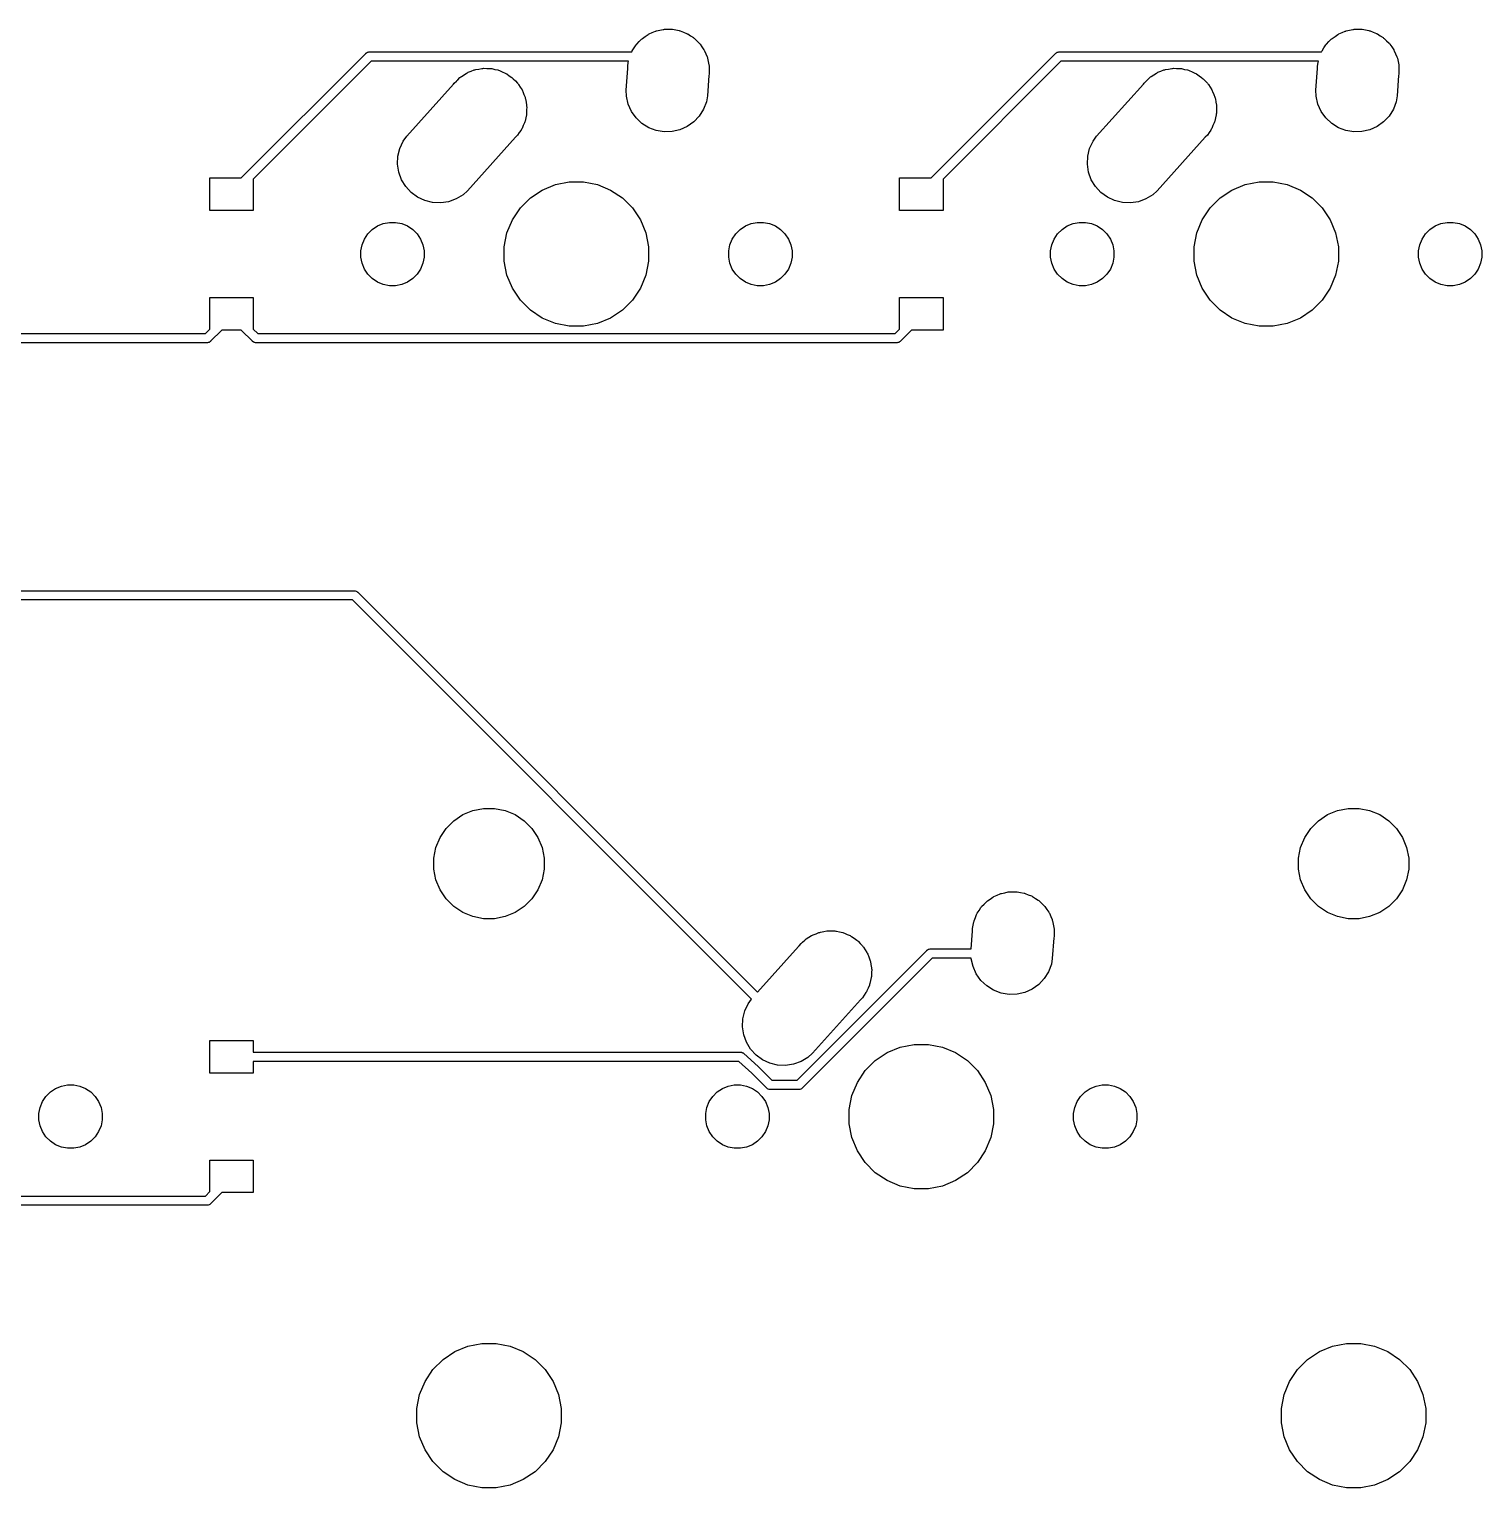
# Model space of a CAD drawing. Extents: x -662 to -203, y -195 to -58.
# Drawn here: x -245.08 to -204.96, y -98.4 to -58.13 of the extents above; entities that cross this region are included whole.
import ezdxf

# ---------------------------------------------------------------- set-up
doc = ezdxf.new("R2010")
doc.units = 0
doc.layers.add('BLACK', color=7, linetype='CONTINUOUS')

msp = doc.modelspace()

# ---------------------------------------------------------------- linework, layer by layer
at = {"layer": 'BLACK', "linetype": 'CONTINUOUS'}
for p, q in [((-228.154, -58.3961), (-228.142, -58.3844)), ((-228.142, -58.3844), (-228.064, -58.332)), ((-228.064, -58.332), (-227.987, -58.2773)), ((-227.987, -58.2773), (-227.972, -58.2705)), ((-227.972, -58.2705), (-227.958, -58.2612)), ((-227.958, -58.2612), (-227.871, -58.2251)), ((-227.871, -58.2251), (-227.785, -58.1865)), ((-227.785, -58.1865), (-227.769, -58.1828)), ((-227.769, -58.1828), (-227.753, -58.1764)), ((-227.753, -58.1764), (-227.661, -58.158)), ((-227.661, -58.158), (-227.569, -58.1369)), ((-227.569, -58.1369), (-227.552, -58.1364)), ((-227.552, -58.1364), (-227.536, -58.1332)), ((-227.536, -58.1332), (-227.442, -58.1332)), ((-227.442, -58.1332), (-227.347, -58.1304)), ((-227.347, -58.1304), (-227.331, -58.1332)), ((-227.331, -58.1332), (-227.314, -58.1332)), ((-227.314, -58.1332), (-227.222, -58.1516)), ((-227.222, -58.1516), (-227.129, -58.1673)), ((-227.129, -58.1673), (-227.113, -58.1732)), ((-227.113, -58.1732), (-227.097, -58.1764)), ((-227.097, -58.1764), (-227.01, -58.2125)), ((-227.01, -58.2125), (-226.922, -58.246)), ((-226.922, -58.246), (-226.908, -58.2549)), ((-226.908, -58.2549), (-226.892, -58.2612)), ((-226.892, -58.2612), (-226.814, -58.3136)), ((-226.814, -58.3136), (-226.734, -58.3637)), ((-226.734, -58.3637), (-226.722, -58.3751)), ((-226.722, -58.3751), (-226.708, -58.3844)), ((-226.708, -58.3844), (-226.641, -58.451)), ((-209.104, -58.3961), (-209.092, -58.3844)), ((-209.092, -58.3844), (-209.014, -58.332)), ((-209.014, -58.332), (-208.937, -58.2773)), ((-208.937, -58.2773), (-208.922, -58.2705)), ((-208.922, -58.2705), (-208.908, -58.2612)), ((-208.908, -58.2612), (-208.821, -58.2251)), ((-208.821, -58.2251), (-208.735, -58.1865)), ((-208.735, -58.1865), (-208.719, -58.1828)), ((-208.719, -58.1828), (-208.703, -58.1764)), ((-208.703, -58.1764), (-208.611, -58.158)), ((-208.611, -58.158), (-208.519, -58.1369)), ((-208.519, -58.1369), (-208.502, -58.1364)), ((-208.502, -58.1364), (-208.486, -58.1332)), ((-208.486, -58.1332), (-208.392, -58.1332)), ((-208.392, -58.1332), (-208.297, -58.1304)), ((-208.297, -58.1304), (-208.281, -58.1332)), ((-208.281, -58.1332), (-208.264, -58.1332)), ((-208.264, -58.1332), (-208.172, -58.1516)), ((-208.172, -58.1516), (-208.079, -58.1673)), ((-208.079, -58.1673), (-208.063, -58.1732)), ((-208.063, -58.1732), (-208.047, -58.1764)), ((-208.047, -58.1764), (-207.96, -58.2125)), ((-207.96, -58.2125), (-207.872, -58.246)), ((-207.872, -58.246), (-207.858, -58.2549)), ((-207.858, -58.2549), (-207.842, -58.2612)), ((-207.842, -58.2612), (-207.764, -58.3136)), ((-207.764, -58.3136), (-207.684, -58.3637)), ((-207.684, -58.3637), (-207.672, -58.3751)), ((-207.672, -58.3751), (-207.658, -58.3844)), ((-207.658, -58.3844), (-207.591, -58.451)), ((-235.778, -58.796), (-235.759, -58.7801)), ((-235.759, -58.7801), (-235.737, -58.7683)), ((-235.737, -58.7683), (-235.713, -58.761)), ((-235.713, -58.761), (-235.694, -58.7592)), ((-235.694, -58.7592), (-235.688, -58.7586)), ((-235.694, -58.7592), (-235.694, -58.7592)), ((-235.688, -58.7586), (-235.682, -58.7592)), ((-235.682, -58.7592), (-228.439, -58.7592)), ((-228.439, -58.7592), (-228.437, -58.7548)), ((-228.437, -58.7548), (-228.429, -58.7407)), ((-228.429, -58.7407), (-228.422, -58.7253)), ((-228.422, -58.7253), (-228.37, -58.6469)), ((-228.37, -58.6469), (-228.32, -58.567)), ((-228.32, -58.567), (-228.308, -58.5549)), ((-228.308, -58.5549), (-228.299, -58.5411)), ((-228.299, -58.5411), (-228.232, -58.4744)), ((-228.232, -58.4744), (-228.168, -58.4058)), ((-228.168, -58.4058), (-228.154, -58.3961)), ((-226.641, -58.451), (-226.573, -58.5157)), ((-226.573, -58.5157), (-226.563, -58.5293)), ((-226.563, -58.5293), (-226.551, -58.5411)), ((-226.551, -58.5411), (-226.499, -58.6195)), ((-226.499, -58.6195), (-226.444, -58.6963)), ((-226.444, -58.6963), (-226.438, -58.7115)), ((-226.438, -58.7115), (-226.428, -58.7253)), ((-226.428, -58.7253), (-226.392, -58.8125)), ((-216.728, -58.796), (-216.709, -58.7801)), ((-216.709, -58.7801), (-216.687, -58.7683)), ((-216.687, -58.7683), (-216.663, -58.761)), ((-216.663, -58.761), (-216.644, -58.7592)), ((-216.644, -58.7592), (-216.638, -58.7586)), ((-216.644, -58.7592), (-216.644, -58.7592)), ((-216.638, -58.7586), (-216.632, -58.7592)), ((-216.632, -58.7592), (-209.389, -58.7592)), ((-209.389, -58.7592), (-209.387, -58.7548)), ((-209.387, -58.7548), (-209.379, -58.7407)), ((-209.379, -58.7407), (-209.372, -58.7253)), ((-209.372, -58.7253), (-209.32, -58.6469)), ((-209.32, -58.6469), (-209.27, -58.567)), ((-209.27, -58.567), (-209.258, -58.5549)), ((-209.258, -58.5549), (-209.249, -58.5411)), ((-209.249, -58.5411), (-209.182, -58.4744)), ((-209.182, -58.4744), (-209.118, -58.4058)), ((-209.118, -58.4058), (-209.104, -58.3961)), ((-207.591, -58.451), (-207.523, -58.5157)), ((-207.523, -58.5157), (-207.513, -58.5293)), ((-207.513, -58.5293), (-207.501, -58.5411)), ((-207.501, -58.5411), (-207.449, -58.6195)), ((-207.449, -58.6195), (-207.394, -58.6963)), ((-207.394, -58.6963), (-207.388, -58.7115)), ((-207.388, -58.7115), (-207.378, -58.7253)), ((-207.378, -58.7253), (-207.342, -58.8125)), ((-239.22, -62.2382), (-235.782, -58.8008)), ((-235.636, -59.0132), (-238.89, -62.2678)), ((-235.782, -58.8008), (-235.778, -58.796)), ((-228.525, -59.0132), (-235.636, -59.0132)), ((-228.55, -59.1474), (-228.532, -59.0549)), ((-228.55, -59.2195), (-228.55, -59.1474)), ((-228.532, -59.0549), (-228.525, -59.0132)), ((-226.392, -58.8125), (-226.354, -58.8985)), ((-226.354, -58.8985), (-226.35, -58.9147)), ((-226.35, -58.9147), (-226.343, -58.93)), ((-226.343, -58.93), (-226.325, -59.0226)), ((-226.325, -59.0226), (-226.304, -59.1145)), ((-226.304, -59.1145), (-226.303, -59.1311)), ((-226.303, -59.1311), (-226.3, -59.1474)), ((-226.3, -59.1474), (-226.3, -59.2417)), ((-220.17, -62.2382), (-216.732, -58.8008)), ((-216.586, -59.0132), (-219.84, -62.2678)), ((-216.732, -58.8008), (-216.728, -58.796)), ((-209.475, -59.0132), (-216.586, -59.0132)), ((-209.5, -59.1474), (-209.482, -59.0549)), ((-209.5, -59.2195), (-209.5, -59.1474)), ((-209.482, -59.0549), (-209.475, -59.0132)), ((-207.342, -58.8125), (-207.304, -58.8985)), ((-207.304, -58.8985), (-207.3, -58.9147)), ((-207.3, -58.9147), (-207.293, -58.93)), ((-207.293, -58.93), (-207.275, -59.0226)), ((-207.275, -59.0226), (-207.254, -59.1145)), ((-207.254, -59.1145), (-207.253, -59.1311)), ((-207.253, -59.1311), (-207.25, -59.1474)), ((-207.25, -59.1474), (-207.25, -59.2417)), ((-233.339, -59.6211), (-233.282, -59.5642)), ((-233.282, -59.5642), (-233.266, -59.5457)), ((-233.266, -59.5457), (-233.243, -59.5252)), ((-233.243, -59.5252), (-233.182, -59.4644)), ((-233.182, -59.4644), (-233.162, -59.4505)), ((-233.162, -59.4505), (-233.143, -59.4336)), ((-233.143, -59.4336), (-233.07, -59.389)), ((-233.07, -59.389), (-232.998, -59.3412)), ((-232.998, -59.3412), (-232.975, -59.3317)), ((-232.975, -59.3317), (-232.954, -59.3187)), ((-232.954, -59.3187), (-232.873, -59.2894)), ((-232.873, -59.2894), (-232.793, -59.2564)), ((-232.793, -59.2564), (-232.769, -59.2516)), ((-232.769, -59.2516), (-232.745, -59.243)), ((-232.745, -59.243), (-232.66, -59.23)), ((-232.66, -59.23), (-232.576, -59.2132)), ((-232.576, -59.2132), (-232.551, -59.2132)), ((-232.551, -59.2132), (-232.526, -59.2094)), ((-232.526, -59.2094), (-232.44, -59.2132)), ((-232.44, -59.2132), (-232.354, -59.2132)), ((-232.354, -59.2132), (-232.33, -59.2181)), ((-232.33, -59.2181), (-232.305, -59.2192)), ((-232.305, -59.2192), (-232.221, -59.2397)), ((-232.221, -59.2397), (-232.137, -59.2564)), ((-232.137, -59.2564), (-232.114, -59.266)), ((-232.114, -59.266), (-232.09, -59.2719)), ((-232.09, -59.2719), (-232.012, -59.3083)), ((-232.012, -59.3083), (-231.932, -59.3412)), ((-231.932, -59.3412), (-231.912, -59.3551)), ((-231.912, -59.3551), (-231.889, -59.3657)), ((-231.889, -59.3657), (-231.82, -59.4166)), ((-231.82, -59.4166), (-231.748, -59.4644)), ((-231.748, -59.4644), (-231.73, -59.482)), ((-231.73, -59.482), (-231.71, -59.4968)), ((-231.71, -59.4968), (-231.652, -59.5603)), ((-231.652, -59.5603), (-231.591, -59.6211)), ((-228.591, -59.8159), (-228.55, -59.2195)), ((-226.308, -59.4072), (-226.347, -59.9707)), ((-226.3, -59.369), (-226.308, -59.4072)), ((-226.3, -59.2417), (-226.299, -59.2805)), ((-226.299, -59.2805), (-226.3, -59.2969)), ((-226.3, -59.2969), (-226.3, -59.369)), ((-214.289, -59.6211), (-214.232, -59.5642)), ((-214.232, -59.5642), (-214.216, -59.5457)), ((-214.216, -59.5457), (-214.193, -59.5252)), ((-214.193, -59.5252), (-214.132, -59.4644)), ((-214.132, -59.4644), (-214.112, -59.4505)), ((-214.112, -59.4505), (-214.093, -59.4336)), ((-214.093, -59.4336), (-214.02, -59.389)), ((-214.02, -59.389), (-213.948, -59.3412)), ((-213.948, -59.3412), (-213.925, -59.3317)), ((-213.925, -59.3317), (-213.904, -59.3187)), ((-213.904, -59.3187), (-213.823, -59.2894)), ((-213.823, -59.2894), (-213.743, -59.2564)), ((-213.743, -59.2564), (-213.719, -59.2516)), ((-213.719, -59.2516), (-213.695, -59.243)), ((-213.695, -59.243), (-213.61, -59.23)), ((-213.61, -59.23), (-213.526, -59.2132)), ((-213.526, -59.2132), (-213.501, -59.2132)), ((-213.501, -59.2132), (-213.476, -59.2094)), ((-213.476, -59.2094), (-213.39, -59.2132)), ((-213.39, -59.2132), (-213.304, -59.2132)), ((-213.304, -59.2132), (-213.28, -59.2181)), ((-213.28, -59.2181), (-213.255, -59.2192)), ((-213.255, -59.2192), (-213.171, -59.2397)), ((-213.171, -59.2397), (-213.087, -59.2564)), ((-213.087, -59.2564), (-213.064, -59.266)), ((-213.064, -59.266), (-213.04, -59.2719)), ((-213.04, -59.2719), (-212.962, -59.3083)), ((-212.962, -59.3083), (-212.882, -59.3412)), ((-212.882, -59.3412), (-212.862, -59.3551)), ((-212.862, -59.3551), (-212.839, -59.3657)), ((-212.839, -59.3657), (-212.77, -59.4166)), ((-212.77, -59.4166), (-212.698, -59.4644)), ((-212.698, -59.4644), (-212.68, -59.482)), ((-212.68, -59.482), (-212.66, -59.4968)), ((-212.66, -59.4968), (-212.602, -59.5603)), ((-212.602, -59.5603), (-212.541, -59.6211)), ((-209.541, -59.8159), (-209.5, -59.2195)), ((-207.258, -59.4072), (-207.297, -59.9707)), ((-207.25, -59.369), (-207.258, -59.4072)), ((-207.25, -59.2417), (-207.249, -59.2805)), ((-207.249, -59.2805), (-207.25, -59.2969)), ((-207.25, -59.2969), (-207.25, -59.369)), ((-234.65, -61.088), (-233.356, -59.6465)), ((-233.356, -59.6465), (-233.339, -59.6211)), ((-231.591, -59.6211), (-231.578, -59.6418)), ((-231.578, -59.6418), (-231.561, -59.6603)), ((-231.561, -59.6603), (-231.516, -59.7338)), ((-231.516, -59.7338), (-231.468, -59.8053)), ((-231.468, -59.8053), (-231.459, -59.8284)), ((-231.459, -59.8284), (-231.446, -59.8498)), ((-231.446, -59.8498), (-231.416, -59.9306)), ((-231.416, -59.9306), (-231.383, -60.01)), ((-228.587, -59.9819), (-228.591, -59.8159)), ((-228.537, -60.1979), (-228.587, -59.9819)), ((-226.347, -59.9707), (-226.374, -60.1345)), ((-215.6, -61.088), (-214.306, -59.6465)), ((-214.306, -59.6465), (-214.289, -59.6211)), ((-212.541, -59.6211), (-212.528, -59.6418)), ((-212.528, -59.6418), (-212.511, -59.6603)), ((-212.511, -59.6603), (-212.466, -59.7338)), ((-212.466, -59.7338), (-212.418, -59.8053)), ((-212.418, -59.8053), (-212.409, -59.8284)), ((-212.409, -59.8284), (-212.396, -59.8498)), ((-212.396, -59.8498), (-212.366, -59.9306)), ((-212.366, -59.9306), (-212.333, -60.01)), ((-209.537, -59.9819), (-209.541, -59.8159)), ((-209.487, -60.1979), (-209.537, -59.9819)), ((-207.297, -59.9707), (-207.324, -60.1345)), ((-231.383, -60.01), (-231.379, -60.0345)), ((-231.379, -60.0345), (-231.37, -60.058)), ((-231.37, -60.058), (-231.357, -60.1431)), ((-231.357, -60.1431), (-231.34, -60.2274)), ((-231.34, -60.2274), (-231.34, -60.2524)), ((-231.34, -60.2524), (-231.336, -60.2771)), ((-231.336, -60.2771), (-231.34, -60.363)), ((-231.34, -60.363), (-231.34, -60.449)), ((-228.446, -60.4001), (-228.537, -60.1979)), ((-228.318, -60.5807), (-228.446, -60.4001)), ((-226.453, -60.3416), (-226.571, -60.5294)), ((-226.374, -60.1345), (-226.453, -60.3416)), ((-212.333, -60.01), (-212.329, -60.0345)), ((-212.329, -60.0345), (-212.32, -60.058)), ((-212.32, -60.058), (-212.307, -60.1431)), ((-212.307, -60.1431), (-212.29, -60.2274)), ((-212.29, -60.2274), (-212.29, -60.2524)), ((-212.29, -60.2524), (-212.286, -60.2771)), ((-212.286, -60.2771), (-212.29, -60.363)), ((-212.29, -60.363), (-212.29, -60.449)), ((-209.396, -60.4001), (-209.487, -60.1979)), ((-209.268, -60.5807), (-209.396, -60.4001)), ((-207.403, -60.3416), (-207.521, -60.5294)), ((-207.324, -60.1345), (-207.403, -60.3416)), ((-231.435, -60.7917), (-231.468, -60.8711)), ((-231.399, -60.7137), (-231.435, -60.7917)), ((-231.393, -60.6894), (-231.399, -60.7137)), ((-231.383, -60.6663), (-231.393, -60.6894)), ((-231.367, -60.582), (-231.383, -60.6663)), ((-231.346, -60.4985), (-231.367, -60.582)), ((-231.345, -60.4735), (-231.346, -60.4985)), ((-231.34, -60.449), (-231.345, -60.4735)), ((-228.156, -60.7327), (-228.318, -60.5807)), ((-227.969, -60.8504), (-228.156, -60.7327)), ((-226.723, -60.6906), (-226.903, -60.8191)), ((-226.571, -60.5294), (-226.723, -60.6906)), ((-212.385, -60.7917), (-212.418, -60.8711)), ((-212.349, -60.7137), (-212.385, -60.7917)), ((-212.343, -60.6894), (-212.349, -60.7137)), ((-212.333, -60.6663), (-212.343, -60.6894)), ((-212.317, -60.582), (-212.333, -60.6663)), ((-212.296, -60.4985), (-212.317, -60.582)), ((-212.295, -60.4735), (-212.296, -60.4985)), ((-212.29, -60.449), (-212.295, -60.4735)), ((-209.106, -60.7327), (-209.268, -60.5807)), ((-208.919, -60.8504), (-209.106, -60.7327)), ((-207.673, -60.6906), (-207.853, -60.8191)), ((-207.521, -60.5294), (-207.673, -60.6906)), ((-234.748, -61.2219), (-234.65, -61.088)), ((-231.648, -61.1121), (-232.975, -62.5907)), ((-231.591, -61.0553), (-231.648, -61.1121)), ((-231.544, -60.9839), (-231.591, -61.0553)), ((-231.493, -60.9145), (-231.544, -60.9839)), ((-231.482, -60.8918), (-231.493, -60.9145)), ((-231.468, -60.8711), (-231.482, -60.8918)), ((-227.762, -60.9291), (-227.969, -60.8504)), ((-227.543, -60.966), (-227.762, -60.9291)), ((-227.322, -60.9595), (-227.543, -60.966)), ((-227.106, -60.9099), (-227.322, -60.9595)), ((-226.903, -60.8191), (-227.106, -60.9099)), ((-215.698, -61.2219), (-215.6, -61.088)), ((-212.598, -61.1121), (-213.925, -62.5907)), ((-212.541, -61.0553), (-212.598, -61.1121)), ((-212.494, -60.9839), (-212.541, -61.0553)), ((-212.443, -60.9145), (-212.494, -60.9839)), ((-212.432, -60.8918), (-212.443, -60.9145)), ((-212.418, -60.8711), (-212.432, -60.8918)), ((-208.712, -60.9291), (-208.919, -60.8504)), ((-208.493, -60.966), (-208.712, -60.9291)), ((-208.272, -60.9595), (-208.493, -60.966)), ((-208.056, -60.9099), (-208.272, -60.9595)), ((-207.853, -60.8191), (-208.056, -60.9099)), ((-234.894, -61.6379), (-234.842, -61.4227)), ((-234.842, -61.4227), (-234.748, -61.2219)), ((-215.844, -61.6379), (-215.792, -61.4227)), ((-215.792, -61.4227), (-215.698, -61.2219)), ((-234.904, -61.8593), (-234.894, -61.6379)), ((-234.87, -62.0784), (-234.904, -61.8593)), ((-215.854, -61.8593), (-215.844, -61.6379)), ((-215.82, -62.0784), (-215.854, -61.8593)), ((-240.09, -63.1382), (-240.09, -62.2382)), ((-240.09, -62.2382), (-239.22, -62.2382)), ((-238.89, -62.2678), (-238.89, -63.1382)), ((-234.795, -62.2866), (-234.87, -62.0784)), ((-234.68, -62.4761), (-234.795, -62.2866)), ((-230.547, -62.4209), (-230.162, -62.3443)), ((-230.162, -62.3443), (-229.769, -62.3443)), ((-229.769, -62.3443), (-229.384, -62.4209)), ((-221.04, -63.1382), (-221.04, -62.2382)), ((-221.04, -62.2382), (-220.17, -62.2382)), ((-219.84, -62.2678), (-219.84, -63.1382)), ((-215.745, -62.2866), (-215.82, -62.0784)), ((-215.63, -62.4761), (-215.745, -62.2866)), ((-211.497, -62.4209), (-211.112, -62.3443)), ((-211.112, -62.3443), (-210.719, -62.3443)), ((-210.719, -62.3443), (-210.334, -62.4209)), ((-234.53, -62.6396), (-234.68, -62.4761)), ((-234.352, -62.7707), (-234.53, -62.6396)), ((-234.151, -62.8645), (-234.352, -62.7707)), ((-233.287, -62.8177), (-233.495, -62.8934)), ((-233.097, -62.7028), (-233.287, -62.8177)), ((-232.975, -62.5907), (-233.097, -62.7028)), ((-231.514, -63.0672), (-231.236, -62.7894)), ((-231.236, -62.7894), (-230.91, -62.5712)), ((-230.91, -62.5712), (-230.547, -62.4209)), ((-229.384, -62.4209), (-229.021, -62.5712)), ((-229.021, -62.5712), (-228.694, -62.7894)), ((-228.694, -62.7894), (-228.416, -63.0672)), ((-215.48, -62.6396), (-215.63, -62.4761)), ((-215.302, -62.7707), (-215.48, -62.6396)), ((-215.101, -62.8645), (-215.302, -62.7707)), ((-214.237, -62.8177), (-214.445, -62.8934)), ((-214.047, -62.7028), (-214.237, -62.8177)), ((-213.925, -62.5907), (-214.047, -62.7028)), ((-212.464, -63.0672), (-212.186, -62.7894)), ((-212.186, -62.7894), (-211.86, -62.5712)), ((-211.86, -62.5712), (-211.497, -62.4209)), ((-210.334, -62.4209), (-209.971, -62.5712)), ((-209.971, -62.5712), (-209.644, -62.7894)), ((-209.644, -62.7894), (-209.366, -63.0672)), ((-238.89, -63.1382), (-240.09, -63.1382)), ((-233.936, -62.9172), (-234.151, -62.8645)), ((-233.714, -62.927), (-233.936, -62.9172)), ((-233.495, -62.8934), (-233.714, -62.927)), ((-231.732, -63.3937), (-231.514, -63.0672)), ((-228.416, -63.0672), (-228.198, -63.3937)), ((-219.84, -63.1382), (-221.04, -63.1382)), ((-214.886, -62.9172), (-215.101, -62.8645)), ((-214.664, -62.927), (-214.886, -62.9172)), ((-214.445, -62.8934), (-214.664, -62.927)), ((-212.682, -63.3937), (-212.464, -63.0672)), ((-209.366, -63.0672), (-209.148, -63.3937)), ((-235.603, -63.6585), (-235.46, -63.5628)), ((-235.46, -63.5628), (-235.3, -63.4968)), ((-235.3, -63.4968), (-235.131, -63.4632)), ((-235.131, -63.4632), (-234.959, -63.4632)), ((-234.959, -63.4632), (-234.79, -63.4968)), ((-234.79, -63.4968), (-234.631, -63.5628)), ((-234.631, -63.5628), (-234.487, -63.6585)), ((-231.883, -63.7566), (-231.732, -63.3937)), ((-228.198, -63.3937), (-228.048, -63.7566)), ((-225.443, -63.6585), (-225.3, -63.5628)), ((-225.3, -63.5628), (-225.14, -63.4968)), ((-225.14, -63.4968), (-224.971, -63.4632)), ((-224.971, -63.4632), (-224.799, -63.4632)), ((-224.799, -63.4632), (-224.63, -63.4968)), ((-224.63, -63.4968), (-224.471, -63.5628)), ((-224.471, -63.5628), (-224.327, -63.6585)), ((-216.553, -63.6585), (-216.41, -63.5628)), ((-216.41, -63.5628), (-216.25, -63.4968)), ((-216.25, -63.4968), (-216.081, -63.4632)), ((-216.081, -63.4632), (-215.909, -63.4632)), ((-215.909, -63.4632), (-215.74, -63.4968)), ((-215.74, -63.4968), (-215.581, -63.5628)), ((-215.581, -63.5628), (-215.437, -63.6585)), ((-212.833, -63.7566), (-212.682, -63.3937)), ((-209.148, -63.3937), (-208.998, -63.7566)), ((-206.393, -63.6585), (-206.25, -63.5628)), ((-206.25, -63.5628), (-206.09, -63.4968)), ((-206.09, -63.4968), (-205.921, -63.4632)), ((-205.921, -63.4632), (-205.749, -63.4632)), ((-205.749, -63.4632), (-205.58, -63.4968)), ((-205.58, -63.4968), (-205.421, -63.5628)), ((-205.421, -63.5628), (-205.277, -63.6585)), ((-235.887, -64.083), (-235.821, -63.9237)), ((-235.821, -63.9237), (-235.725, -63.7804)), ((-235.725, -63.7804), (-235.603, -63.6585)), ((-234.487, -63.6585), (-234.366, -63.7804)), ((-234.366, -63.7804), (-234.27, -63.9237)), ((-234.27, -63.9237), (-234.204, -64.083)), ((-231.959, -64.1418), (-231.883, -63.7566)), ((-228.048, -63.7566), (-227.971, -64.1418)), ((-225.727, -64.083), (-225.661, -63.9237)), ((-225.661, -63.9237), (-225.565, -63.7804)), ((-225.565, -63.7804), (-225.443, -63.6585)), ((-224.327, -63.6585), (-224.206, -63.7804)), ((-224.206, -63.7804), (-224.11, -63.9237)), ((-224.11, -63.9237), (-224.044, -64.083)), ((-216.837, -64.083), (-216.771, -63.9237)), ((-216.771, -63.9237), (-216.675, -63.7804)), ((-216.675, -63.7804), (-216.553, -63.6585)), ((-215.437, -63.6585), (-215.316, -63.7804)), ((-215.316, -63.7804), (-215.22, -63.9237)), ((-215.22, -63.9237), (-215.154, -64.083)), ((-212.909, -64.1418), (-212.833, -63.7566)), ((-208.998, -63.7566), (-208.921, -64.1418)), ((-206.677, -64.083), (-206.611, -63.9237)), ((-206.611, -63.9237), (-206.515, -63.7804)), ((-206.515, -63.7804), (-206.393, -63.6585)), ((-205.277, -63.6585), (-205.156, -63.7804)), ((-205.156, -63.7804), (-205.06, -63.9237)), ((-205.06, -63.9237), (-204.994, -64.083)), ((-235.92, -64.252), (-235.887, -64.083)), ((-235.92, -64.4244), (-235.92, -64.252)), ((-235.887, -64.5934), (-235.92, -64.4244)), ((-234.204, -64.083), (-234.17, -64.252)), ((-234.17, -64.4244), (-234.204, -64.5934)), ((-234.17, -64.252), (-234.17, -64.4244)), ((-231.959, -64.5346), (-231.959, -64.1418)), ((-227.971, -64.1418), (-227.971, -64.5346)), ((-225.76, -64.252), (-225.727, -64.083)), ((-225.76, -64.4244), (-225.76, -64.252)), ((-225.727, -64.5934), (-225.76, -64.4244)), ((-224.044, -64.083), (-224.01, -64.252)), ((-224.01, -64.4244), (-224.044, -64.5934)), ((-224.01, -64.252), (-224.01, -64.4244)), ((-216.87, -64.252), (-216.837, -64.083)), ((-216.87, -64.4244), (-216.87, -64.252)), ((-216.837, -64.5934), (-216.87, -64.4244)), ((-215.154, -64.083), (-215.12, -64.252)), ((-215.12, -64.4244), (-215.154, -64.5934)), ((-215.12, -64.252), (-215.12, -64.4244)), ((-212.909, -64.5346), (-212.909, -64.1418)), ((-208.921, -64.1418), (-208.921, -64.5346)), ((-206.71, -64.252), (-206.677, -64.083)), ((-206.71, -64.4244), (-206.71, -64.252)), ((-206.677, -64.5934), (-206.71, -64.4244)), ((-204.994, -64.083), (-204.96, -64.252)), ((-204.96, -64.4244), (-204.994, -64.5934)), ((-204.96, -64.252), (-204.96, -64.4244)), ((-235.821, -64.7527), (-235.887, -64.5934)), ((-235.725, -64.896), (-235.821, -64.7527)), ((-234.27, -64.7527), (-234.366, -64.896)), ((-234.204, -64.5934), (-234.27, -64.7527)), ((-231.883, -64.9198), (-231.959, -64.5346)), ((-227.971, -64.5346), (-228.048, -64.9198)), ((-225.661, -64.7527), (-225.727, -64.5934)), ((-225.565, -64.896), (-225.661, -64.7527)), ((-224.11, -64.7527), (-224.206, -64.896)), ((-224.044, -64.5934), (-224.11, -64.7527)), ((-216.771, -64.7527), (-216.837, -64.5934)), ((-216.675, -64.896), (-216.771, -64.7527)), ((-215.22, -64.7527), (-215.316, -64.896)), ((-215.154, -64.5934), (-215.22, -64.7527)), ((-212.833, -64.9198), (-212.909, -64.5346)), ((-208.921, -64.5346), (-208.998, -64.9198)), ((-206.611, -64.7527), (-206.677, -64.5934)), ((-206.515, -64.896), (-206.611, -64.7527)), ((-205.06, -64.7527), (-205.156, -64.896)), ((-204.994, -64.5934), (-205.06, -64.7527)), ((-235.603, -65.0179), (-235.725, -64.896)), ((-235.46, -65.1136), (-235.603, -65.0179)), ((-235.3, -65.1796), (-235.46, -65.1136)), ((-235.131, -65.2132), (-235.3, -65.1796)), ((-234.959, -65.2132), (-235.131, -65.2132)), ((-234.79, -65.1796), (-234.959, -65.2132)), ((-234.631, -65.1136), (-234.79, -65.1796)), ((-234.487, -65.0179), (-234.631, -65.1136)), ((-234.366, -64.896), (-234.487, -65.0179)), ((-231.732, -65.2827), (-231.883, -64.9198)), ((-228.048, -64.9198), (-228.198, -65.2827)), ((-225.443, -65.0179), (-225.565, -64.896)), ((-225.3, -65.1136), (-225.443, -65.0179)), ((-225.14, -65.1796), (-225.3, -65.1136)), ((-224.971, -65.2132), (-225.14, -65.1796)), ((-224.799, -65.2132), (-224.971, -65.2132)), ((-224.63, -65.1796), (-224.799, -65.2132)), ((-224.471, -65.1136), (-224.63, -65.1796)), ((-224.327, -65.0179), (-224.471, -65.1136)), ((-224.206, -64.896), (-224.327, -65.0179)), ((-216.553, -65.0179), (-216.675, -64.896)), ((-216.41, -65.1136), (-216.553, -65.0179)), ((-216.25, -65.1796), (-216.41, -65.1136)), ((-216.081, -65.2132), (-216.25, -65.1796)), ((-215.909, -65.2132), (-216.081, -65.2132)), ((-215.74, -65.1796), (-215.909, -65.2132)), ((-215.581, -65.1136), (-215.74, -65.1796)), ((-215.437, -65.0179), (-215.581, -65.1136)), ((-215.316, -64.896), (-215.437, -65.0179)), ((-212.682, -65.2827), (-212.833, -64.9198)), ((-208.998, -64.9198), (-209.148, -65.2827)), ((-206.393, -65.0179), (-206.515, -64.896)), ((-206.25, -65.1136), (-206.393, -65.0179)), ((-206.09, -65.1796), (-206.25, -65.1136)), ((-205.921, -65.2132), (-206.09, -65.1796)), ((-205.749, -65.2132), (-205.921, -65.2132)), ((-205.58, -65.1796), (-205.749, -65.2132)), ((-205.421, -65.1136), (-205.58, -65.1796)), ((-205.277, -65.0179), (-205.421, -65.1136)), ((-205.156, -64.896), (-205.277, -65.0179)), ((-240.09, -66.4086), (-240.09, -65.5382)), ((-240.09, -65.5382), (-238.89, -65.5382)), ((-238.89, -65.5382), (-238.89, -66.4086)), ((-231.514, -65.6092), (-231.732, -65.2827)), ((-231.236, -65.887), (-231.514, -65.6092)), ((-228.416, -65.6092), (-228.694, -65.887)), ((-228.198, -65.2827), (-228.416, -65.6092)), ((-221.04, -66.4086), (-221.04, -65.5382)), ((-221.04, -65.5382), (-219.84, -65.5382)), ((-219.84, -65.5382), (-219.84, -66.4382)), ((-212.464, -65.6092), (-212.682, -65.2827)), ((-212.186, -65.887), (-212.464, -65.6092)), ((-209.366, -65.6092), (-209.644, -65.887)), ((-209.148, -65.2827), (-209.366, -65.6092)), ((-230.91, -66.1052), (-231.236, -65.887)), ((-228.694, -65.887), (-229.021, -66.1052)), ((-211.86, -66.1052), (-212.186, -65.887)), ((-209.644, -65.887), (-209.971, -66.1052)), ((-240.214, -66.5321), (-240.09, -66.4086)), ((-239.761, -66.4382), (-240.067, -66.7445)), ((-239.22, -66.4382), (-239.761, -66.4382)), ((-238.914, -66.7445), (-239.22, -66.4382)), ((-238.89, -66.4086), (-238.767, -66.5321)), ((-230.547, -66.2555), (-230.91, -66.1052)), ((-230.162, -66.3321), (-230.547, -66.2555)), ((-229.769, -66.3321), (-230.162, -66.3321)), ((-229.384, -66.2555), (-229.769, -66.3321)), ((-229.021, -66.1052), (-229.384, -66.2555)), ((-221.164, -66.5321), (-221.04, -66.4086)), ((-220.711, -66.4382), (-221.017, -66.7445)), ((-219.84, -66.4382), (-220.711, -66.4382)), ((-211.497, -66.2555), (-211.86, -66.1052)), ((-211.112, -66.3321), (-211.497, -66.2555)), ((-210.719, -66.3321), (-211.112, -66.3321)), ((-210.334, -66.2555), (-210.719, -66.3321)), ((-209.971, -66.1052), (-210.334, -66.2555)), ((-240.167, -66.7861), (-276.913, -66.7861)), ((-276.867, -66.5321), (-240.214, -66.5321)), ((-240.161, -66.7867), (-240.167, -66.7861)), ((-240.155, -66.7861), (-240.161, -66.7867)), ((-240.136, -66.7843), (-240.155, -66.7861)), ((-240.112, -66.777), (-240.136, -66.7843)), ((-240.09, -66.7652), (-240.112, -66.777)), ((-240.071, -66.7493), (-240.09, -66.7652)), ((-240.067, -66.7445), (-240.071, -66.7493)), ((-238.91, -66.7493), (-238.914, -66.7445)), ((-238.89, -66.7652), (-238.91, -66.7493)), ((-238.868, -66.777), (-238.89, -66.7652)), ((-238.844, -66.7843), (-238.868, -66.777)), ((-238.826, -66.7861), (-238.844, -66.7843)), ((-238.819, -66.7867), (-238.826, -66.7861)), ((-238.826, -66.7861), (-238.826, -66.7861)), ((-238.813, -66.7861), (-238.819, -66.7867)), ((-221.117, -66.7861), (-238.813, -66.7861)), ((-238.767, -66.5321), (-221.164, -66.5321)), ((-221.111, -66.7867), (-221.117, -66.7861)), ((-221.105, -66.7861), (-221.111, -66.7867)), ((-221.086, -66.7843), (-221.105, -66.7861)), ((-221.062, -66.777), (-221.086, -66.7843)), ((-221.04, -66.7652), (-221.062, -66.777)), ((-221.021, -66.7493), (-221.04, -66.7652)), ((-221.017, -66.7445), (-221.021, -66.7493)), ((-296.64, -73.6346), (-236.106, -73.6346)), ((-236.106, -73.6346), (-236.099, -73.634)), ((-236.099, -73.634), (-236.093, -73.6346)), ((-236.093, -73.6346), (-236.074, -73.6364)), ((-236.074, -73.6364), (-236.051, -73.6437)), ((-236.051, -73.6437), (-236.028, -73.6555)), ((-236.028, -73.6555), (-236.009, -73.6714)), ((-236.009, -73.6714), (-236.005, -73.6762)), ((-236.005, -73.6762), (-224.962, -84.7194)), ((-236.152, -73.8886), (-296.594, -73.8886)), ((-225.131, -84.9095), (-236.152, -73.8886)), ((-233.1, -79.8151), (-232.823, -79.7003)), ((-232.823, -79.7003), (-232.528, -79.6417)), ((-232.528, -79.6417), (-232.228, -79.6417)), ((-232.228, -79.6417), (-231.934, -79.7003)), ((-231.934, -79.7003), (-231.656, -79.8151)), ((-209.224, -79.8151), (-208.947, -79.7003)), ((-208.947, -79.7003), (-208.652, -79.6417)), ((-208.652, -79.6417), (-208.352, -79.6417)), ((-208.352, -79.6417), (-208.058, -79.7003)), ((-208.058, -79.7003), (-207.78, -79.8151)), ((-233.562, -80.1942), (-233.35, -79.9819)), ((-233.35, -79.9819), (-233.1, -79.8151)), ((-231.656, -79.8151), (-231.407, -79.9819)), ((-231.407, -79.9819), (-231.194, -80.1942)), ((-209.686, -80.1942), (-209.474, -79.9819)), ((-209.474, -79.9819), (-209.224, -79.8151)), ((-207.78, -79.8151), (-207.531, -79.9819)), ((-207.531, -79.9819), (-207.318, -80.1942)), ((-233.844, -80.7212), (-233.729, -80.4438)), ((-233.729, -80.4438), (-233.562, -80.1942)), ((-231.194, -80.1942), (-231.028, -80.4438)), ((-231.028, -80.4438), (-230.913, -80.7212)), ((-209.968, -80.7212), (-209.853, -80.4438)), ((-209.853, -80.4438), (-209.686, -80.1942)), ((-207.318, -80.1942), (-207.152, -80.4438)), ((-207.152, -80.4438), (-207.037, -80.7212)), ((-233.902, -81.0156), (-233.844, -80.7212)), ((-230.913, -80.7212), (-230.854, -81.0156)), ((-210.026, -81.0156), (-209.968, -80.7212)), ((-207.037, -80.7212), (-206.978, -81.0156)), ((-233.902, -81.3158), (-233.902, -81.0156)), ((-233.844, -81.6102), (-233.902, -81.3158)), ((-230.854, -81.3158), (-230.913, -81.6102)), ((-230.854, -81.0156), (-230.854, -81.3158)), ((-210.026, -81.3158), (-210.026, -81.0156)), ((-209.968, -81.6102), (-210.026, -81.3158)), ((-206.978, -81.3158), (-207.037, -81.6102)), ((-206.978, -81.0156), (-206.978, -81.3158)), ((-233.729, -81.8876), (-233.844, -81.6102)), ((-230.913, -81.6102), (-231.028, -81.8876)), ((-209.853, -81.8876), (-209.968, -81.6102)), ((-207.037, -81.6102), (-207.152, -81.8876)), ((-233.562, -82.1372), (-233.729, -81.8876)), ((-233.35, -82.3495), (-233.562, -82.1372)), ((-231.194, -82.1372), (-231.407, -82.3495)), ((-231.028, -81.8876), (-231.194, -82.1372)), ((-218.617, -82.1969), (-218.539, -82.1445)), ((-218.539, -82.1445), (-218.462, -82.0898)), ((-218.462, -82.0898), (-218.447, -82.083)), ((-218.447, -82.083), (-218.433, -82.0737)), ((-218.433, -82.0737), (-218.346, -82.0376)), ((-218.346, -82.0376), (-218.26, -81.999)), ((-218.26, -81.999), (-218.244, -81.9953)), ((-218.244, -81.9953), (-218.228, -81.9889)), ((-218.228, -81.9889), (-218.136, -81.9705)), ((-218.136, -81.9705), (-218.044, -81.9494)), ((-218.044, -81.9494), (-218.027, -81.9489)), ((-218.027, -81.9489), (-218.011, -81.9457)), ((-218.011, -81.9457), (-217.917, -81.9457)), ((-217.917, -81.9457), (-217.822, -81.9429)), ((-217.822, -81.9429), (-217.806, -81.9457)), ((-217.806, -81.9457), (-217.789, -81.9457)), ((-217.789, -81.9457), (-217.697, -81.9641)), ((-217.697, -81.9641), (-217.604, -81.9798)), ((-217.604, -81.9798), (-217.588, -81.9857)), ((-217.588, -81.9857), (-217.572, -81.9889)), ((-217.572, -81.9889), (-217.485, -82.025)), ((-217.485, -82.025), (-217.397, -82.0585)), ((-217.397, -82.0585), (-217.383, -82.0674)), ((-217.383, -82.0674), (-217.367, -82.0737)), ((-217.367, -82.0737), (-217.289, -82.1261)), ((-217.289, -82.1261), (-217.209, -82.1762)), ((-209.686, -82.1372), (-209.853, -81.8876)), ((-209.474, -82.3495), (-209.686, -82.1372)), ((-207.318, -82.1372), (-207.531, -82.3495)), ((-207.152, -81.8876), (-207.318, -82.1372)), ((-233.1, -82.5163), (-233.35, -82.3495)), ((-232.823, -82.6311), (-233.1, -82.5163)), ((-231.656, -82.5163), (-231.934, -82.6311)), ((-231.407, -82.3495), (-231.656, -82.5163)), ((-218.904, -82.5532), (-218.897, -82.5378)), ((-218.897, -82.5378), (-218.845, -82.4594)), ((-218.845, -82.4594), (-218.795, -82.3795)), ((-218.795, -82.3795), (-218.783, -82.3674)), ((-218.783, -82.3674), (-218.774, -82.3536)), ((-218.774, -82.3536), (-218.707, -82.2869)), ((-218.707, -82.2869), (-218.643, -82.2183)), ((-218.643, -82.2183), (-218.629, -82.2086)), ((-218.629, -82.2086), (-218.617, -82.1969)), ((-217.209, -82.1762), (-217.197, -82.1876)), ((-217.197, -82.1876), (-217.183, -82.1969)), ((-217.183, -82.1969), (-217.116, -82.2635)), ((-217.116, -82.2635), (-217.048, -82.3282)), ((-217.048, -82.3282), (-217.038, -82.3418)), ((-217.038, -82.3418), (-217.026, -82.3536)), ((-217.026, -82.3536), (-216.974, -82.432)), ((-216.974, -82.432), (-216.919, -82.5088)), ((-216.919, -82.5088), (-216.913, -82.524)), ((-216.913, -82.524), (-216.903, -82.5378)), ((-216.903, -82.5378), (-216.867, -82.625)), ((-209.224, -82.5163), (-209.474, -82.3495)), ((-208.947, -82.6311), (-209.224, -82.5163)), ((-207.78, -82.5163), (-208.058, -82.6311)), ((-207.531, -82.3495), (-207.78, -82.5163)), ((-232.528, -82.6897), (-232.823, -82.6311)), ((-232.228, -82.6897), (-232.528, -82.6897)), ((-231.934, -82.6311), (-232.228, -82.6897)), ((-219.025, -82.9599), (-219.007, -82.8674)), ((-219.007, -82.8674), (-218.991, -82.7744)), ((-218.991, -82.7744), (-218.985, -82.7589)), ((-218.985, -82.7589), (-218.982, -82.7425)), ((-218.982, -82.7425), (-218.946, -82.6554)), ((-218.946, -82.6554), (-218.912, -82.5673)), ((-218.912, -82.5673), (-218.904, -82.5532)), ((-216.867, -82.625), (-216.829, -82.711)), ((-216.829, -82.711), (-216.825, -82.7272)), ((-216.825, -82.7272), (-216.818, -82.7425)), ((-216.818, -82.7425), (-216.8, -82.8351)), ((-216.8, -82.8351), (-216.779, -82.927)), ((-216.779, -82.927), (-216.778, -82.9436)), ((-216.778, -82.9436), (-216.775, -82.9599)), ((-208.652, -82.6897), (-208.947, -82.6311)), ((-208.352, -82.6897), (-208.652, -82.6897)), ((-208.058, -82.6311), (-208.352, -82.6897)), ((-223.741, -83.3582), (-223.718, -83.3377)), ((-223.718, -83.3377), (-223.657, -83.2769)), ((-223.657, -83.2769), (-223.637, -83.263)), ((-223.637, -83.263), (-223.618, -83.2461)), ((-223.618, -83.2461), (-223.545, -83.2015)), ((-223.545, -83.2015), (-223.473, -83.1537)), ((-223.473, -83.1537), (-223.45, -83.1442)), ((-223.45, -83.1442), (-223.429, -83.1312)), ((-223.429, -83.1312), (-223.348, -83.1019)), ((-223.348, -83.1019), (-223.268, -83.0689)), ((-223.268, -83.0689), (-223.244, -83.0641)), ((-223.244, -83.0641), (-223.22, -83.0555)), ((-223.22, -83.0555), (-223.135, -83.0425)), ((-223.135, -83.0425), (-223.051, -83.0257)), ((-223.051, -83.0257), (-223.026, -83.0257)), ((-223.026, -83.0257), (-223.001, -83.0219)), ((-223.001, -83.0219), (-222.915, -83.0257)), ((-222.915, -83.0257), (-222.829, -83.0257)), ((-222.829, -83.0257), (-222.805, -83.0306)), ((-222.805, -83.0306), (-222.78, -83.0317)), ((-222.78, -83.0317), (-222.696, -83.0522)), ((-222.696, -83.0522), (-222.612, -83.0689)), ((-222.612, -83.0689), (-222.589, -83.0785)), ((-222.589, -83.0785), (-222.565, -83.0844)), ((-222.565, -83.0844), (-222.487, -83.1208)), ((-222.487, -83.1208), (-222.407, -83.1537)), ((-222.407, -83.1537), (-222.387, -83.1676)), ((-222.387, -83.1676), (-222.364, -83.1782)), ((-222.364, -83.1782), (-222.295, -83.2291)), ((-222.295, -83.2291), (-222.223, -83.2769)), ((-222.223, -83.2769), (-222.205, -83.2945)), ((-222.205, -83.2945), (-222.185, -83.3093)), ((-222.185, -83.3093), (-222.127, -83.3728)), ((-219.059, -83.5237), (-219.025, -83.032)), ((-219.025, -83.032), (-219.025, -82.9599)), ((-216.783, -83.2197), (-216.822, -83.7832)), ((-216.775, -83.1815), (-216.783, -83.2197)), ((-216.775, -82.9599), (-216.775, -83.0542)), ((-216.775, -83.0542), (-216.774, -83.093)), ((-216.774, -83.093), (-216.775, -83.1094)), ((-216.775, -83.1094), (-216.775, -83.1815)), ((-224.962, -84.7194), (-223.831, -83.459)), ((-223.87, -87.1474), (-220.288, -83.5653)), ((-223.831, -83.459), (-223.814, -83.4336)), ((-223.814, -83.4336), (-223.757, -83.3767)), ((-223.757, -83.3767), (-223.741, -83.3582)), ((-222.127, -83.3728), (-222.066, -83.4336)), ((-222.066, -83.4336), (-222.053, -83.4543)), ((-222.053, -83.4543), (-222.036, -83.4728)), ((-222.036, -83.4728), (-221.991, -83.5463)), ((-221.991, -83.5463), (-221.943, -83.6178)), ((-221.943, -83.6178), (-221.934, -83.6409)), ((-221.934, -83.6409), (-221.921, -83.6623)), ((-221.921, -83.6623), (-221.891, -83.7431)), ((-221.891, -83.7431), (-221.858, -83.8225)), ((-220.288, -83.5653), (-220.284, -83.5605)), ((-220.284, -83.5605), (-220.265, -83.5446)), ((-220.265, -83.5446), (-220.243, -83.5328)), ((-220.243, -83.5328), (-220.219, -83.5255)), ((-220.219, -83.5255), (-220.2, -83.5237)), ((-220.2, -83.5237), (-220.194, -83.5231)), ((-220.194, -83.5231), (-220.188, -83.5237)), ((-220.188, -83.5237), (-219.059, -83.5237)), ((-220.141, -83.7777), (-223.723, -87.3598)), ((-221.858, -83.8225), (-221.854, -83.847)), ((-221.854, -83.847), (-221.845, -83.8705)), ((-221.845, -83.8705), (-221.832, -83.9556)), ((-221.832, -83.9556), (-221.815, -84.0399)), ((-221.815, -84.0399), (-221.815, -84.0649)), ((-221.815, -84.0649), (-221.811, -84.0896)), ((-221.811, -84.0896), (-221.815, -84.1755)), ((-219.062, -83.7777), (-220.141, -83.7777)), ((-219.062, -83.7944), (-219.062, -83.7777)), ((-219.012, -84.0104), (-219.062, -83.7944)), ((-218.921, -84.2126), (-219.012, -84.0104)), ((-216.928, -84.1541), (-217.046, -84.3419)), ((-216.849, -83.947), (-216.928, -84.1541)), ((-216.822, -83.7832), (-216.849, -83.947)), ((-221.874, -84.5262), (-221.91, -84.6042)), ((-221.868, -84.5019), (-221.874, -84.5262)), ((-221.858, -84.4788), (-221.868, -84.5019)), ((-221.842, -84.3945), (-221.858, -84.4788)), ((-221.821, -84.311), (-221.842, -84.3945)), ((-221.82, -84.286), (-221.821, -84.311)), ((-221.815, -84.2615), (-221.82, -84.286)), ((-221.815, -84.1755), (-221.815, -84.2615)), ((-218.793, -84.3932), (-218.921, -84.2126)), ((-218.631, -84.5452), (-218.793, -84.3932)), ((-218.444, -84.6629), (-218.631, -84.5452)), ((-217.198, -84.5031), (-217.378, -84.6316)), ((-217.046, -84.3419), (-217.198, -84.5031)), ((-225.223, -85.0344), (-225.131, -84.9095)), ((-222.123, -84.9246), (-223.45, -86.4032)), ((-222.066, -84.8678), (-222.123, -84.9246)), ((-222.019, -84.7964), (-222.066, -84.8678)), ((-221.968, -84.727), (-222.019, -84.7964)), ((-221.957, -84.7043), (-221.968, -84.727)), ((-221.943, -84.6836), (-221.957, -84.7043)), ((-221.91, -84.6042), (-221.943, -84.6836)), ((-218.237, -84.7416), (-218.444, -84.6629)), ((-218.018, -84.7785), (-218.237, -84.7416)), ((-217.797, -84.772), (-218.018, -84.7785)), ((-217.581, -84.7224), (-217.797, -84.772)), ((-217.378, -84.6316), (-217.581, -84.7224)), ((-225.369, -85.4504), (-225.317, -85.2352)), ((-225.317, -85.2352), (-225.223, -85.0344)), ((-225.379, -85.6718), (-225.369, -85.4504)), ((-225.345, -85.8909), (-225.379, -85.6718)), ((-240.09, -86.9507), (-240.09, -86.0507)), ((-240.09, -86.0507), (-238.89, -86.0507)), ((-238.89, -86.0507), (-238.89, -86.3737)), ((-225.27, -86.0991), (-225.345, -85.8909)), ((-225.155, -86.2886), (-225.27, -86.0991)), ((-221.022, -86.2334), (-220.637, -86.1568)), ((-220.637, -86.1568), (-220.244, -86.1568)), ((-220.244, -86.1568), (-219.859, -86.2334)), ((-238.89, -86.3737), (-225.442, -86.3737)), ((-225.442, -86.3737), (-225.439, -86.3733)), ((-225.439, -86.3733), (-225.43, -86.3737)), ((-225.43, -86.3737), (-225.426, -86.3737)), ((-225.426, -86.3737), (-225.424, -86.374)), ((-225.424, -86.374), (-225.414, -86.3744)), ((-225.414, -86.3744), (-225.411, -86.3752)), ((-225.411, -86.3752), (-225.408, -86.3755)), ((-225.408, -86.3755), (-225.399, -86.3782)), ((-225.399, -86.3782), (-225.39, -86.3803)), ((-225.39, -86.3803), (-225.387, -86.3818)), ((-225.387, -86.3818), (-225.384, -86.3828)), ((-225.384, -86.3828), (-225.376, -86.3871)), ((-225.376, -86.3871), (-225.367, -86.3909)), ((-225.367, -86.3909), (-225.365, -86.393)), ((-225.365, -86.393), (-225.362, -86.3946)), ((-225.362, -86.3946), (-225.355, -86.4004)), ((-225.355, -86.4004), (-225.352, -86.402)), ((-225.352, -86.402), (-225.35, -86.4043)), ((-225.35, -86.4043), (-225.342, -86.4105)), ((-225.342, -86.4105), (-225.341, -86.4126)), ((-225.341, -86.4126), (-224.948, -86.7646)), ((-225.005, -86.4521), (-225.155, -86.2886)), ((-224.827, -86.5832), (-225.005, -86.4521)), ((-223.572, -86.5153), (-223.762, -86.6302)), ((-223.45, -86.4032), (-223.572, -86.5153)), ((-221.711, -86.6019), (-221.385, -86.3837)), ((-221.385, -86.3837), (-221.022, -86.2334)), ((-219.859, -86.2334), (-219.496, -86.3837)), ((-219.496, -86.3837), (-219.169, -86.6019)), ((-238.89, -86.9507), (-240.09, -86.9507)), ((-225.481, -86.6277), (-238.89, -86.6277)), ((-238.89, -86.6277), (-238.89, -86.9507)), ((-225.118, -86.9532), (-225.481, -86.6277)), ((-224.712, -87.3598), (-225.118, -86.9532)), ((-224.948, -86.7646), (-224.946, -86.7667)), ((-224.946, -86.7667), (-224.944, -86.7687)), ((-224.944, -86.7687), (-224.942, -86.7706)), ((-224.942, -86.7706), (-224.939, -86.7731)), ((-224.939, -86.7731), (-224.565, -87.1474)), ((-224.626, -86.677), (-224.827, -86.5832)), ((-224.411, -86.7297), (-224.626, -86.677)), ((-224.189, -86.7395), (-224.411, -86.7297)), ((-223.97, -86.7059), (-224.189, -86.7395)), ((-223.762, -86.6302), (-223.97, -86.7059)), ((-222.207, -87.2062), (-221.989, -86.8797)), ((-221.989, -86.8797), (-221.711, -86.6019)), ((-219.169, -86.6019), (-218.891, -86.8797)), ((-218.891, -86.8797), (-218.673, -87.2062)), ((-244.493, -87.471), (-244.35, -87.3753)), ((-244.35, -87.3753), (-244.19, -87.3093)), ((-244.19, -87.3093), (-244.021, -87.2757)), ((-244.021, -87.2757), (-243.849, -87.2757)), ((-243.849, -87.2757), (-243.68, -87.3093)), ((-243.68, -87.3093), (-243.521, -87.3753)), ((-243.521, -87.3753), (-243.377, -87.471)), ((-226.078, -87.471), (-225.935, -87.3753)), ((-225.935, -87.3753), (-225.775, -87.3093)), ((-225.775, -87.3093), (-225.606, -87.2757)), ((-225.606, -87.2757), (-225.434, -87.2757)), ((-225.434, -87.2757), (-225.265, -87.3093)), ((-225.265, -87.3093), (-225.106, -87.3753)), ((-225.106, -87.3753), (-224.962, -87.471)), ((-224.708, -87.3646), (-224.712, -87.3598)), ((-224.688, -87.3805), (-224.708, -87.3646)), ((-224.666, -87.3923), (-224.688, -87.3805)), ((-224.565, -87.1474), (-223.87, -87.1474)), ((-223.747, -87.3805), (-223.769, -87.3923)), ((-223.727, -87.3646), (-223.747, -87.3805)), ((-223.723, -87.3598), (-223.727, -87.3646)), ((-222.358, -87.5691), (-222.207, -87.2062)), ((-218.673, -87.2062), (-218.523, -87.5691)), ((-215.918, -87.471), (-215.775, -87.3753)), ((-215.775, -87.3753), (-215.615, -87.3093)), ((-215.615, -87.3093), (-215.446, -87.2757)), ((-215.446, -87.2757), (-215.274, -87.2757)), ((-215.274, -87.2757), (-215.105, -87.3093)), ((-215.105, -87.3093), (-214.946, -87.3753)), ((-214.946, -87.3753), (-214.802, -87.471)), ((-244.777, -87.8955), (-244.711, -87.7362)), ((-244.711, -87.7362), (-244.615, -87.5929)), ((-244.615, -87.5929), (-244.493, -87.471)), ((-243.377, -87.471), (-243.256, -87.5929)), ((-243.256, -87.5929), (-243.16, -87.7362)), ((-243.16, -87.7362), (-243.094, -87.8955)), ((-226.362, -87.8955), (-226.296, -87.7362)), ((-226.296, -87.7362), (-226.2, -87.5929)), ((-226.2, -87.5929), (-226.078, -87.471)), ((-224.962, -87.471), (-224.841, -87.5929)), ((-224.841, -87.5929), (-224.745, -87.7362)), ((-224.745, -87.7362), (-224.679, -87.8955)), ((-224.642, -87.3996), (-224.666, -87.3923)), ((-224.624, -87.4014), (-224.642, -87.3996)), ((-224.618, -87.402), (-224.624, -87.4014)), ((-224.624, -87.4014), (-224.624, -87.4014)), ((-224.611, -87.4014), (-224.618, -87.402)), ((-223.824, -87.4014), (-224.611, -87.4014)), ((-223.818, -87.402), (-223.824, -87.4014)), ((-223.811, -87.4014), (-223.818, -87.402)), ((-223.793, -87.3996), (-223.811, -87.4014)), ((-223.769, -87.3923), (-223.793, -87.3996)), ((-222.434, -87.9543), (-222.358, -87.5691)), ((-218.523, -87.5691), (-218.446, -87.9543)), ((-216.202, -87.8955), (-216.136, -87.7362)), ((-216.136, -87.7362), (-216.04, -87.5929)), ((-216.04, -87.5929), (-215.918, -87.471)), ((-214.802, -87.471), (-214.681, -87.5929)), ((-214.681, -87.5929), (-214.585, -87.7362)), ((-214.585, -87.7362), (-214.519, -87.8955)), ((-244.81, -88.0645), (-244.777, -87.8955)), ((-244.81, -88.2369), (-244.81, -88.0645)), ((-243.094, -87.8955), (-243.06, -88.0645)), ((-243.06, -88.0645), (-243.06, -88.2369)), ((-226.395, -88.0645), (-226.362, -87.8955)), ((-226.395, -88.2369), (-226.395, -88.0645)), ((-224.679, -87.8955), (-224.645, -88.0645)), ((-224.645, -88.0645), (-224.645, -88.2369)), ((-222.434, -88.3471), (-222.434, -87.9543)), ((-218.446, -87.9543), (-218.446, -88.3471)), ((-216.235, -88.0645), (-216.202, -87.8955)), ((-216.235, -88.2369), (-216.235, -88.0645)), ((-214.519, -87.8955), (-214.485, -88.0645)), ((-214.485, -88.0645), (-214.485, -88.2369)), ((-244.777, -88.4059), (-244.81, -88.2369)), ((-244.711, -88.5652), (-244.777, -88.4059)), ((-244.615, -88.7085), (-244.711, -88.5652)), ((-243.16, -88.5652), (-243.256, -88.7085)), ((-243.094, -88.4059), (-243.16, -88.5652)), ((-243.06, -88.2369), (-243.094, -88.4059)), ((-226.362, -88.4059), (-226.395, -88.2369)), ((-226.296, -88.5652), (-226.362, -88.4059)), ((-226.2, -88.7085), (-226.296, -88.5652)), ((-224.745, -88.5652), (-224.841, -88.7085)), ((-224.679, -88.4059), (-224.745, -88.5652)), ((-224.645, -88.2369), (-224.679, -88.4059)), ((-222.358, -88.7323), (-222.434, -88.3471)), ((-218.446, -88.3471), (-218.523, -88.7323)), ((-216.202, -88.4059), (-216.235, -88.2369)), ((-216.136, -88.5652), (-216.202, -88.4059)), ((-216.04, -88.7085), (-216.136, -88.5652)), ((-214.585, -88.5652), (-214.681, -88.7085)), ((-214.519, -88.4059), (-214.585, -88.5652)), ((-214.485, -88.2369), (-214.519, -88.4059)), ((-244.493, -88.8304), (-244.615, -88.7085)), ((-244.35, -88.9261), (-244.493, -88.8304)), ((-244.19, -88.9921), (-244.35, -88.9261)), ((-244.021, -89.0257), (-244.19, -88.9921)), ((-243.68, -88.9921), (-243.849, -89.0257)), ((-243.521, -88.9261), (-243.68, -88.9921)), ((-243.377, -88.8304), (-243.521, -88.9261)), ((-243.256, -88.7085), (-243.377, -88.8304)), ((-226.078, -88.8304), (-226.2, -88.7085)), ((-225.935, -88.9261), (-226.078, -88.8304)), ((-225.775, -88.9921), (-225.935, -88.9261)), ((-225.606, -89.0257), (-225.775, -88.9921)), ((-225.265, -88.9921), (-225.434, -89.0257)), ((-225.106, -88.9261), (-225.265, -88.9921)), ((-224.962, -88.8304), (-225.106, -88.9261)), ((-224.841, -88.7085), (-224.962, -88.8304)), ((-222.207, -89.0952), (-222.358, -88.7323)), ((-218.523, -88.7323), (-218.673, -89.0952)), ((-215.918, -88.8304), (-216.04, -88.7085)), ((-215.775, -88.9261), (-215.918, -88.8304)), ((-215.615, -88.9921), (-215.775, -88.9261)), ((-215.446, -89.0257), (-215.615, -88.9921)), ((-215.105, -88.9921), (-215.274, -89.0257)), ((-214.946, -88.9261), (-215.105, -88.9921)), ((-214.802, -88.8304), (-214.946, -88.9261)), ((-214.681, -88.7085), (-214.802, -88.8304)), ((-243.849, -89.0257), (-244.021, -89.0257)), ((-240.09, -90.2211), (-240.09, -89.3507)), ((-240.09, -89.3507), (-238.89, -89.3507)), ((-238.89, -89.3507), (-238.89, -90.2507)), ((-225.434, -89.0257), (-225.606, -89.0257)), ((-221.989, -89.4217), (-222.207, -89.0952)), ((-218.673, -89.0952), (-218.891, -89.4217)), ((-215.274, -89.0257), (-215.446, -89.0257)), ((-221.711, -89.6995), (-221.989, -89.4217)), ((-221.385, -89.9177), (-221.711, -89.6995)), ((-219.169, -89.6995), (-219.496, -89.9177)), ((-218.891, -89.4217), (-219.169, -89.6995)), ((-221.022, -90.068), (-221.385, -89.9177)), ((-220.637, -90.1446), (-221.022, -90.068)), ((-220.244, -90.1446), (-220.637, -90.1446)), ((-219.859, -90.068), (-220.244, -90.1446)), ((-219.496, -89.9177), (-219.859, -90.068)), ((-240.167, -90.5986), (-257.863, -90.5986)), ((-257.817, -90.3446), (-240.214, -90.3446)), ((-240.214, -90.3446), (-240.09, -90.2211)), ((-240.161, -90.5992), (-240.167, -90.5986)), ((-240.155, -90.5986), (-240.161, -90.5992)), ((-240.136, -90.5968), (-240.155, -90.5986)), ((-240.112, -90.5895), (-240.136, -90.5968)), ((-240.09, -90.5777), (-240.112, -90.5895)), ((-240.071, -90.5618), (-240.09, -90.5777)), ((-240.067, -90.557), (-240.071, -90.5618)), ((-239.761, -90.2507), (-240.067, -90.557)), ((-238.89, -90.2507), (-239.761, -90.2507)), ((-233.323, -94.6387), (-232.96, -94.4884)), ((-232.96, -94.4884), (-232.575, -94.4118)), ((-232.575, -94.4118), (-232.182, -94.4118)), ((-232.182, -94.4118), (-231.797, -94.4884)), ((-231.797, -94.4884), (-231.434, -94.6387)), ((-209.447, -94.6387), (-209.084, -94.4884)), ((-209.084, -94.4884), (-208.699, -94.4118)), ((-208.699, -94.4118), (-208.306, -94.4118)), ((-208.306, -94.4118), (-207.921, -94.4884)), ((-207.921, -94.4884), (-207.558, -94.6387)), ((-233.927, -95.1347), (-233.649, -94.8569)), ((-233.649, -94.8569), (-233.323, -94.6387)), ((-231.434, -94.6387), (-231.107, -94.8569)), ((-231.107, -94.8569), (-230.829, -95.1347)), ((-210.051, -95.1347), (-209.773, -94.8569)), ((-209.773, -94.8569), (-209.447, -94.6387)), ((-207.558, -94.6387), (-207.231, -94.8569)), ((-207.231, -94.8569), (-206.953, -95.1347)), ((-234.145, -95.4612), (-233.927, -95.1347)), ((-230.829, -95.1347), (-230.611, -95.4612)), ((-210.269, -95.4612), (-210.051, -95.1347)), ((-206.953, -95.1347), (-206.735, -95.4612)), ((-234.372, -96.2093), (-234.296, -95.8241)), ((-234.296, -95.8241), (-234.145, -95.4612)), ((-230.611, -95.4612), (-230.461, -95.8241)), ((-230.461, -95.8241), (-230.384, -96.2093)), ((-210.496, -96.2093), (-210.42, -95.8241)), ((-210.42, -95.8241), (-210.269, -95.4612)), ((-206.735, -95.4612), (-206.585, -95.8241)), ((-206.585, -95.8241), (-206.508, -96.2093)), ((-234.372, -96.6021), (-234.372, -96.2093)), ((-230.384, -96.2093), (-230.384, -96.6021)), ((-210.496, -96.6021), (-210.496, -96.2093)), ((-206.508, -96.2093), (-206.508, -96.6021)), ((-234.296, -96.9873), (-234.372, -96.6021)), ((-230.384, -96.6021), (-230.461, -96.9873)), ((-210.42, -96.9873), (-210.496, -96.6021)), ((-206.508, -96.6021), (-206.585, -96.9873)), ((-234.145, -97.3502), (-234.296, -96.9873)), ((-230.461, -96.9873), (-230.611, -97.3502)), ((-210.269, -97.3502), (-210.42, -96.9873)), ((-206.585, -96.9873), (-206.735, -97.3502)), ((-233.927, -97.6767), (-234.145, -97.3502)), ((-230.611, -97.3502), (-230.829, -97.6767)), ((-210.051, -97.6767), (-210.269, -97.3502)), ((-206.735, -97.3502), (-206.953, -97.6767)), ((-233.649, -97.9545), (-233.927, -97.6767)), ((-230.829, -97.6767), (-231.107, -97.9545)), ((-209.773, -97.9545), (-210.051, -97.6767)), ((-206.953, -97.6767), (-207.231, -97.9545)), ((-233.323, -98.1727), (-233.649, -97.9545)), ((-232.96, -98.323), (-233.323, -98.1727)), ((-231.434, -98.1727), (-231.797, -98.323)), ((-231.107, -97.9545), (-231.434, -98.1727)), ((-209.447, -98.1727), (-209.773, -97.9545)), ((-209.084, -98.323), (-209.447, -98.1727)), ((-207.558, -98.1727), (-207.921, -98.323)), ((-207.231, -97.9545), (-207.558, -98.1727)), ((-232.575, -98.3996), (-232.96, -98.323)), ((-232.182, -98.3996), (-232.575, -98.3996)), ((-231.797, -98.323), (-232.182, -98.3996)), ((-208.699, -98.3996), (-209.084, -98.323)), ((-208.306, -98.3996), (-208.699, -98.3996)), ((-207.921, -98.323), (-208.306, -98.3996))]:
    msp.add_line(p, q, dxfattribs=at)

doc.saveas('drawing.dxf')
